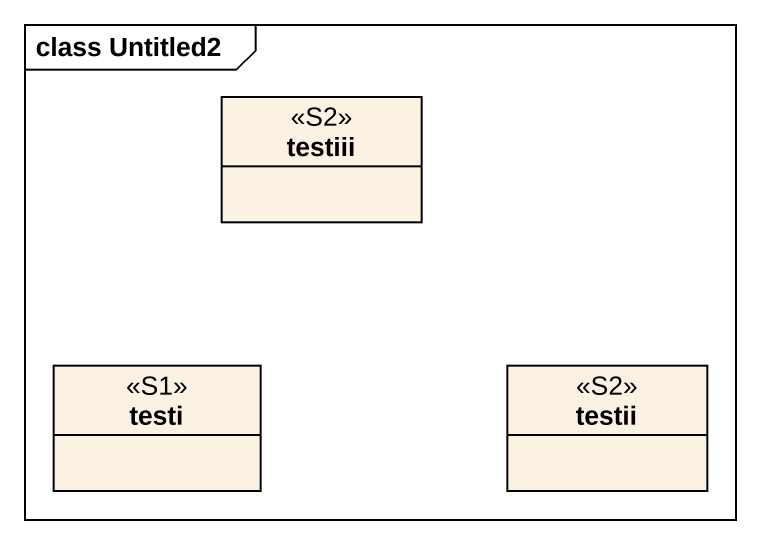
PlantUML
@startuml
mainframe class Untitled2
hide circle
hide empty members
class testiii <<S2>>
class testi <<S1>>
class testii <<S2>>
@enduml
